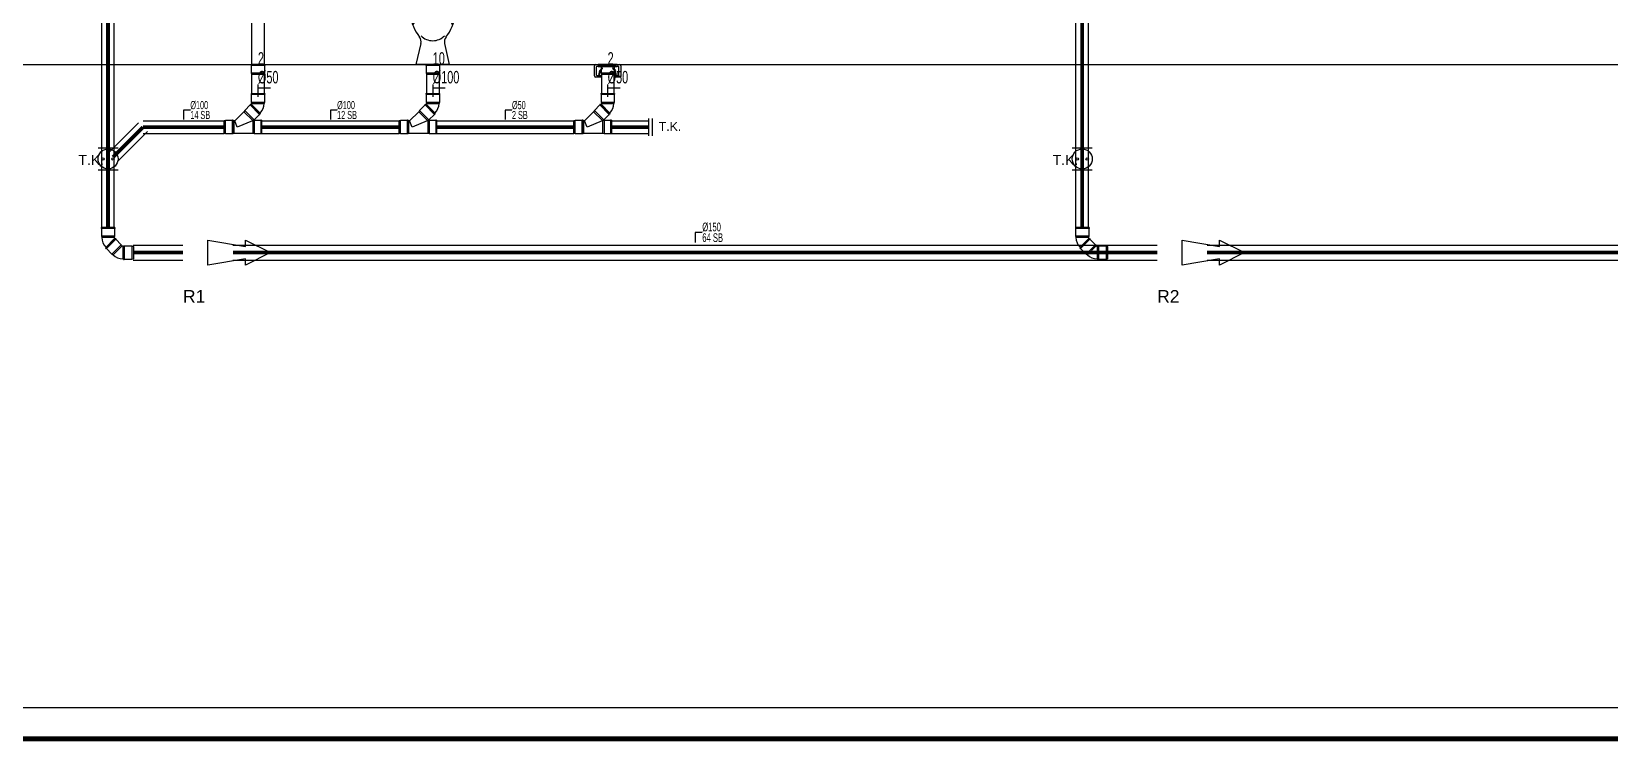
# Model space of a CAD drawing. Header units: centimetres. Extents: x -3952 to 22702, y 13298 to 16732.
# Drawn here: x 17619 to 18882, y 14628 to 15197 of the extents above; entities that cross this region are included whole.
import ezdxf
from ezdxf.enums import TextEntityAlignment as Align

# ---------------------------------------------------------------- set-up
doc = ezdxf.new("R2010")
doc.units = ezdxf.units.CM
for name, pattern in [('BASMA HATTI', [31, 25, -6]), ('PIS', [38, 30, -8]), ('SICAK', [4.6, 4, -0.15, 0.075, -0.15, 0.075, -0.15]), ('SOGUK', [4.375, 4, -0.15, 0.075, -0.15])]:
    doc.linetypes.add(name, pattern=pattern)
for name, color, linetype in [('MTY-PAFTA', 7, 'Continuous'), ('MTY-PIS-SU-BORUSU', 6, 'PIS'), ('MTY-PISSU-CAP', 211, 'Continuous'), ('MTY-PVC', 43, 'Continuous'), ('MTY-ROGAR', 5, 'Continuous'), ('MTY-SEMA', 8, 'Continuous'), ('MTY-SICAKSU-BORU', 1, 'BASMA HATTI'), ('MTY-SOGUKSU-BORU', 5, 'Continuous'), ('MTY-TEFRIS', 15, 'Continuous'), ('MTY-TEMIZSU-CAP', 101, 'Continuous'), ('MTY-VANA', 1, 'Continuous'), ('MTY-YUK-BIRIMI', 7, 'Continuous')]:
    doc.layers.add(name, color=color, linetype=linetype)
doc.layers.add('ROTAS-PAFTA-SINIRI', color=8, linetype='Continuous', plot=False)
doc.styles.add('CAP', font='wturkce.SHX', dxfattribs={"width": 0.65})
doc.styles.add('MTY_CAP', font='wturkce.SHX', dxfattribs={"width": 0.65, "height": 20})
doc.styles.add('MTYCAPLT', font='arial.ttf', dxfattribs={"width": 0.65, "height": 1})
doc.styles.add('ROTAS', font='arial.ttf')

# ---------------------------------------------------------------- blocks, each defined once
blk = doc.blocks.new('ROTAS_PAFTA')
blk.add_lwpolyline([(0, 0), (1, 0), (1, 1), (0, 1)], close=True)
blk = doc.blocks.new('LAVABO1 KOLON')
at = {"layer": 'MTY-PVC', "color": 43}
for p, q in [((-5.5, 63.4), (-5.5, 62.8)), ((-5, 63.4), (-5.5, 63.4)), ((5, 63.4), (-5, 63.4)), ((5.5, 63.4), (5, 63.4)), ((5.5, 63.4), (5.5, 62.8)), ((-5.3, 62.8), (-5.5, 62.8)), ((5.3, 62.8), (-5.3, 62.8)), ((-5.3, 62.8), (-5.3, 56.5)), ((5.3, 56.5), (-5.3, 56.5)), ((-5.3, 56.5), (-5, 55.4)), ((5, 55.4), (-5, 55.4)), ((-5, 55.4), (-5, 0)), ((5.3, 56.5), (5, 55.4)), ((5, 55.4), (5, 0)), ((5.5, 62.8), (5.3, 62.8)), ((5.3, 62.8), (5.3, 56.5))]:
    blk.add_line(p, q, dxfattribs=at)
at = {"layer": 'MTY-SICAKSU-BORU', "linetype": 'SICAK', "ltscale": 10}
for p, q in [((-15, 70), (-15, 135)), ((-13.1, 70), (-15.1, 70))]:
    blk.add_line(p, q, dxfattribs=at)
at = {"layer": 'MTY-SOGUKSU-BORU', "linetype": 'SOGUK', "ltscale": 10}
for p, q in [((0, 70), (0, 130)), ((11.8, 70), (0, 70))]:
    blk.add_line(p, q, dxfattribs=at)
at = {"layer": 'MTY-TEFRIS', "color": 2}
for p, q in [((-32.6, 188.2), (-32.6, 231.6)), ((-25.8, 231.6), (-32.6, 231.6)), ((-25.8, 234.1), (-22.5, 234.1)), ((-25.8, 234.1), (-25.8, 229.7)), ((-25.8, 232.4), (-22.5, 232.4)), ((-25.8, 229.7), (-22.5, 229.7)), ((-22.5, 234.1), (-22.5, 229.7)), ((22.4, 231.6), (-22.5, 231.6)), ((22.4, 234.1), (22.4, 229.7)), ((25.7, 234.1), (22.4, 234.1)), ((25.7, 232.4), (22.4, 232.4)), ((25.7, 229.7), (22.4, 229.7)), ((25.7, 234.1), (25.7, 229.7)), ((32.4, 231.6), (25.7, 231.6)), ((32.4, 188.2), (32.4, 231.6)), ((12.7, 197.9), (-9.1, 219.8)), ((12.3, 207.7), (3.7, 216.3)), ((-0.2, 199.3), (-10.4, 209.4)), ((-25.8, 190.1), (-22.5, 190.1)), ((-25.8, 190.1), (-25.8, 185.7)), ((-22.5, 190.1), (-22.5, 185.7)), ((25.7, 190.1), (22.4, 190.1)), ((22.4, 190.1), (22.4, 185.7)), ((25.7, 190.1), (25.7, 185.7)), ((-25.8, 188.2), (-32.6, 188.2)), ((-25.8, 187.4), (-22.5, 187.4)), ((-25.8, 185.7), (-22.5, 185.7)), ((22.4, 188.2), (-22.5, 188.2)), ((25.7, 187.4), (22.4, 187.4)), ((25.7, 185.7), (22.4, 185.7)), ((32.4, 188.2), (25.7, 188.2)), ((42.6, 172.3), (42.6, 176.3)), ((42.6, 172.3), (42.6, 157.3)), ((42.6, 171.7), (55.4, 171.7)), ((55.4, 172.3), (55.4, 176.3)), ((55.4, 172.3), (55.4, 157.3)), ((-32.6, 162.6), (32.4, 162.6)), ((-32.6, 162.6), (-32.6, 159.4)), ((-32.6, 159.4), (32.4, 159.4)), ((32.4, 162.6), (32.4, 159.4)), ((42.6, 160.5), (42.6, 157.3)), ((45, 157.3), (45, 159.2)), ((45.7, 159.9), (52.4, 159.9)), ((47, 152.7), (47, 151.7)), ((47.8, 150.9), (47, 151.7)), ((50.2, 150.9), (51, 151.7)), ((51, 152.7), (51, 151.7)), ((53, 157.3), (53, 159.2)), ((50.2, 150.9), (47.8, 150.9))]:
    blk.add_line(p, q, dxfattribs=at)
at = {"layer": 'MTY-TEFRIS', "color": 4}
for p, q in [((13.4, 124.1), (-1.2, 110.9)), ((15.9, 122.5), (2.1, 109.9)), ((13.3, 122.8), (13.4, 123.8)), ((13.3, 122.8), (15.5, 122.8)), ((13.7, 122.8), (13.7, 122.5)), ((17.2, 122.8), (13.7, 122.8)), ((13.7, 122.5), (17.2, 122.5)), ((14.5, 124.7), (15.5, 124.7)), ((16.5, 124.7), (15.5, 124.7)), ((17.7, 122.8), (15.5, 122.8)), ((17.2, 122.5), (17.2, 122.8)), ((17.7, 122.8), (17.6, 123.8)), ((-34.2, 106.7), (-34.2, 99.2)), ((34.1, 106.3), (-34.2, 106.3)), ((32.1, 108.5), (-32.3, 108.5)), ((-5, 112.8), (-5.2, 112.6)), ((-5.1, 111.1), (-3.4, 109.6)), ((-1.1, 110.9), (-3.5, 112.9)), ((-3.4, 106.7), (-3.4, 109.9)), ((3.2, 109.9), (-3.4, 109.9)), ((-3.4, 106.7), (3.2, 106.7)), ((-2.9, 106.7), (-2.9, 106.3)), ((-2.9, 106.3), (2.8, 106.3)), ((-2.2, 110), (-2.2, 109.9)), ((-2.1, 106.3), (-2.1, 106.1)), ((2, 106.1), (-2.1, 106.1)), ((-1.8, 106.1), (-1.8, 94.4)), ((-1.1, 110.9), (-0.1, 110.9)), ((-0.8, 106.1), (-0.8, 93.4)), ((0.9, 110.9), (-0.1, 110.9)), ((0.6, 106.1), (0.6, 93.4)), ((1.7, 106.1), (1.7, 94.4)), ((2, 106.3), (2, 106.1)), ((2.8, 106.3), (2.8, 106.7)), ((3.2, 106.7), (3.2, 109.9)), ((34.1, 106.7), (34.1, 99.2)), ((-34.2, 93.6), (-35, 97.9)), ((-33.9, 98.3), (-34.7, 98.3)), ((34.1, 99.2), (-34.2, 99.2)), ((-33.9, 99.2), (-33.9, 96.7)), ((-32.4, 99.2), (-32.4, 96.7)), ((-31.6, 98.3), (-32.4, 98.3)), ((-32.1, 93.6), (-31.3, 97.9)), ((-17.7, 71.9), (-17.7, 88.5)), ((-12.5, 94.4), (-12.5, 72.2)), ((-12.5, 94.4), (-1.8, 94.4)), ((-11.4, 93.4), (-11.4, 72.2)), ((-11.4, 93.4), (-0.8, 93.4)), ((11.3, 93.4), (0.6, 93.4)), ((12.4, 94.4), (1.7, 94.4)), ((11.3, 93.4), (11.3, 72.2)), ((12.4, 94.4), (12.4, 72.2)), ((17.7, 66.7), (17.7, 88.5)), ((32, 93.6), (31.2, 97.9)), ((31.5, 98.3), (32.3, 98.3)), ((32.3, 99.2), (32.3, 96.7)), ((33.8, 99.2), (33.8, 96.7)), ((33.8, 98.3), (34.6, 98.3)), ((34.1, 93.6), (34.8, 97.9)), ((-5, 84.9), (-5, 83.5)), ((4.9, 84.6), (-5, 84.6)), ((-5, 83.5), (-0.1, 83.5)), ((-3.8, 79.2), (-3.8, 82.5)), ((3.7, 81.3), (-3.8, 81.3)), ((3.7, 80.2), (-3.8, 80.2)), ((-3, 76.1), (-3, 77.4)), ((-3, 77.4), (3, 77.4)), ((3, 76.8), (-3, 76.8)), ((3, 76.1), (-3, 76.1)), ((-1.1, 83.5), (-1.1, 83.1)), ((-1.1, 78.6), (-1.1, 77.4)), ((-1.1, 76.1), (-1.1, 75.2)), ((4.9, 83.5), (-0.1, 83.5)), ((1, 83.5), (1, 83.1)), ((1, 78.6), (1, 77.4)), ((1, 76.1), (1, 75.2)), ((3, 77.4), (3, 76.1)), ((3.7, 79.2), (3.7, 82.5)), ((4.9, 84.9), (4.9, 83.5)), ((-12, 72.2), (-13.3, 72.2)), ((-13.3, 72.2), (-13.3, 71.8)), ((-13.3, 71.8), (-12, 71.8)), ((-12.5, 71.8), (-12.5, 70)), ((-12.5, 71.8), (-12.5, 70)), ((-12.5, 70), (-11.4, 70)), ((-12, 72.2), (-10.6, 72.2)), ((-10.6, 71.8), (-12, 71.8)), ((-11.4, 71.8), (-11.4, 70)), ((-11.4, 71.8), (-11.4, 70)), ((-10.6, 72.2), (-10.6, 71.8)), ((-4.3, 70.2), (-4.3, 70.8)), ((-4.3, 70.8), (4.1, 70.8)), ((4.1, 70.2), (-4.3, 70.2)), ((-3.8, 70.8), (-3.8, 73.9)), ((-3.8, 65.1), (-3.8, 70.2)), ((3.7, 70.8), (3.7, 73.9)), ((3.7, 65.1), (3.7, 70.2)), ((4.1, 70.8), (4.1, 70.2)), ((11.8, 72.2), (10.5, 72.2)), ((10.5, 72.2), (10.5, 71.8)), ((10.5, 71.8), (11.8, 71.8)), ((11.3, 71.8), (11.3, 70)), ((11.3, 71.8), (11.3, 70)), ((12.4, 70), (11.3, 70)), ((11.8, 72.2), (13.2, 72.2)), ((13.2, 71.8), (11.8, 71.8)), ((12.4, 71.8), (12.4, 70)), ((12.4, 71.8), (12.4, 70)), ((13.2, 72.2), (13.2, 71.8))]:
    blk.add_line(p, q, dxfattribs=at)
at = {"layer": 'MTY-TEFRIS', "color": 2}
for centre in [(-20.2, 155.8), (20, 155.8)]:
    blk.add_circle(centre, 0.437, dxfattribs=at)
at = {"layer": 'MTY-TEFRIS', "color": 4}
for centre, radius in [((-34.5, 97.8), 0.254), ((-33.2, 93.6), 1.03), ((-33.2, 93.6), 0.556), ((-31.8, 97.8), 0.254), ((31.7, 97.8), 0.254), ((33, 93.6), 1.03), ((33, 93.6), 0.556), ((34.4, 97.8), 0.254)]:
    blk.add_circle(centre, radius, dxfattribs=at)
at = {"layer": 'MTY-TEFRIS', "color": 2}
for centre, radius, start, end in [((43.9, 176.3), 1.28, 103.3424, 180), ((49, 150.7), 27.4, 78.6146, 101.3854), ((54.2, 176.3), 1.28, 0, 76.6576), ((43.9, 172.3), 1.28, 103.3424, 180), ((49, 146.7), 27.4, 78.6146, 101.3854), ((54.2, 172.3), 1.28, 0, 76.6576), ((-0.1, 225.2), 73.4, 243.732, 296.268), ((-20.3, 155.2), 1.53, 324.1885, 183.5443), ((20.2, 155.2), 1.53, 356.4557, 215.8115), ((45.7, 159.2), 0.64, 90, 180), ((52.4, 159.2), 0.64, 0, 90)]:
    blk.add_arc(centre, radius, start, end, dxfattribs=at)
at = {"layer": 'MTY-TEFRIS', "color": 4}
for centre, radius, start, end in [((14.5, 123.6), 1.08, 90, 174.0701), ((16.5, 123.6), 1.08, 5.9299, 90), ((-32.2, 106.5), 2.01, 88.0953, 174.201), ((-4.3, 111.9), 1.08, 139.5737, 229.5737), ((-4.2, 112.1), 1.08, 49.5737, 139.5737), ((-1.1, 109.8), 1.08, 90, 174.0701), ((0.9, 109.8), 1.08, 5.9299, 90), ((32.1, 106.5), 2.01, 5.799, 91.9047), ((-34.7, 98), 0.308, 97.4029, 189.7354), ((-33.2, 96.7), 0.735, 180, 0), ((-0.1, 127.1), 42.5, 220.978, 263.3453), ((-31.6, 98), 0.308, 350.2646, 82.5971), ((-0.1, 127.1), 42.5, 276.6547, 319.022), ((31.5, 98), 0.308, 97.4029, 189.7354), ((33, 96.7), 0.735, 180, 0), ((34.5, 98), 0.308, 350.2646, 82.5971), ((-0.1, 72.9), 10.3, 68.5327, 111.4673), ((-0.1, 88.8), 10.3, 248.5327, 291.4673), ((0.6, 73), 18.3, 183.6718, 339.6625), ((-12, 70), 1.09, 119.8858, 60.1142), ((-12, 70.1), 0.548, 189.0453, 350.9547), ((-0.1, 69.5), 5.8, 49.3706, 130.6294), ((-0.1, 69.5), 5.8, 229.3706, 310.6294), ((11.8, 70), 1.09, 119.8858, 60.1142), ((11.8, 70.1), 0.548, 189.0453, 350.9547)]:
    blk.add_arc(centre, radius, start, end, dxfattribs=at)
at = {"layer": 'MTY-TEFRIS', "color": 2}
blk.add_ellipse((49, 157.3), major_axis=(6.4, 0), ratio=0.75, start_param=3.141593, end_param=6.283185, dxfattribs=at)
blk.add_open_spline([(45, 157.3), (45, 156.9), (45.1, 156.4), (45.6, 155.6), (46, 155.2), (46.9, 154.6), (47.4, 154.3), (48.6, 154.1), (50.1, 154.1), (50.5, 154.3), (51, 154.5), (52, 155.1), (52.4, 155.5), (52.9, 156.3), (53, 156.7), (53, 157.2), (53, 157.2), (53, 157.3)], degree=3, knots=[0, 0, 0, 0, 0.442663, 0.442663, 0.885326, 0.885326, 1.327989, 1.327989, 1.770652, 1.770652, 2.213315, 2.213315, 2.655978, 2.655978, 3.098641, 3.098641, 3.141579, 3.141579, 3.141579, 3.141579], dxfattribs=at)
at = {"layer": 'MTY-TEMIZSU-CAP'}
for p, q in [((-15.1, 70), (-18.9, 70)), ((12.9, 70), (18.8, 70))]:
    blk.add_line(p, q, dxfattribs=at)
at = {"layer": 'MTY-PISSU-CAP', "lineweight": -3, "ltscale": 100, "style": 'CAP', "width": 0.65}
blk.add_attdef('PSCP', text='', height=10, dxfattribs=at).set_placement((0, -10), align=Align.MIDDLE_LEFT)
at = {"layer": 'MTY-TEMIZSU-CAP', "color": 101, "style": 'CAP', "width": 0.65}
blk.add_attdef('SCCP', text='', height=10, dxfattribs=at).set_placement((-18.9, 70), align=Align.MIDDLE_RIGHT)
blk.add_attdef('SOCP', text='', height=10, dxfattribs=at).set_placement((18.8, 70), align=Align.MIDDLE_LEFT)
at = {"layer": 'MTY-YUK-BIRIMI', "color": 101, "style": 'CAP', "width": 0.65}
blk.add_attdef('SC', text='', height=10, dxfattribs=at).set_placement((-18.9, 55), align=Align.MIDDLE_RIGHT)
blk.add_attdef('SO', text='', height=10, dxfattribs=at).set_placement((18.8, 55), align=Align.MIDDLE_LEFT)
at = {"layer": 'MTY-YUK-BIRIMI', "color": 211, "lineweight": -3, "ltscale": 100, "style": 'CAP', "width": 0.65}
blk.add_attdef('PS', text='', height=10, dxfattribs=at).set_placement((0, 5), align=Align.MIDDLE_LEFT)
blk = doc.blocks.new('PVC CATAL SAG')
at = {"layer": 'MTY-PISSU-CAP', "lineweight": -3, "ltscale": 100}
for p, q in [((0, -15.8), (0, -25.8)), ((10, -18.9), (0, -18.9))]:
    blk.add_line(p, q, dxfattribs=at)
at = {"layer": 'MTY-PVC', "color": 43}
for p, q in [((-5.5, 0), (-5.5, -0.6)), ((5.5, 0), (-5.5, 0)), ((-5.3, -0.6), (-5.5, -0.6)), ((5.3, -0.6), (-5.3, -0.6)), ((-5.3, -0.6), (-5.3, -6.9)), ((5.3, -6.9), (-5.3, -6.9)), ((-5.3, -6.9), (-5, -8)), ((5, -8), (-5, -8)), ((-5, -8), (-5, -22.9)), ((5.3, -6.9), (5, -8)), ((5, -8), (5, -22.9)), ((5.5, -0.6), (5.3, -0.6)), ((5.3, -0.6), (5.3, -6.9)), ((5.5, 0), (5.5, -0.6)), ((-5.5, -23), (-5.5, -23.6)), ((-5.5, -23), (-5, -23)), ((-5.5, -23.6), (-5.3, -23.6)), ((-5.3, -23.6), (5.3, -23.6)), ((-5.3, -23.6), (-5.3, -29.9)), ((-5, -23), (5, -23)), ((5, -23), (5.5, -23)), ((5.3, -23.6), (5.5, -23.6)), ((5.3, -23.6), (5.3, -29.9)), ((5.5, -23), (5.5, -23.6)), ((-11.2, -37.7), (-18.5, -45)), ((-10.6, -36.7), (-11.2, -37.7)), ((-11.2, -37.7), (-4.1, -44.7)), ((-6.2, -32.3), (-10.6, -36.7)), ((-10.6, -36.7), (-3.1, -44.2)), ((-5.9, -31.7), (-6.3, -32.1)), ((-5.9, -31.7), (-6.3, -32.1)), ((-6.3, -32.1), (-6.2, -32.3)), ((-6.3, -32.1), (-6.2, -32.3)), ((-6.2, -32.3), (1.3, -39.8)), ((-5.9, -31.7), (-5.6, -32)), ((-5.9, -31.7), (-5.6, -32)), ((-5.3, -31.7), (-5.6, -32)), ((-5.6, -32), (1.5, -39.1)), ((-5.3, -29.9), (5.3, -29.9)), ((-5.3, -29.9), (-5, -31)), ((-5.3, -31.7), (1.8, -38.8)), ((-5, -31), (5, -31)), ((5.3, -29.9), (5, -31)), ((-25.9, -44.7), (-27, -45)), ((-27, -55), (-27, -45)), ((-25.9, -55.3), (-25.9, -44.7)), ((-20.3, -44.7), (-25.9, -44.7)), ((-19.7, -44.5), (-20.3, -44.5)), ((-20.3, -44.7), (-20.3, -44.5)), ((-20.3, -55.3), (-20.3, -44.7)), ((-19.7, -45), (-19.7, -44.5)), ((-19.7, -55), (-19.7, -45)), ((-19.3, -45), (-19.7, -45)), ((-18.5, -45), (-19.3, -45)), ((-19.3, -45), (-19.3, -55)), ((-19.3, -45), (-19.3, -55)), ((-19.3, -55), (-19.3, -45)), ((-19.3, -45), (-19.3, -55)), ((-16.5, -50), (-18.5, -45)), ((-4.4, -45), (-16.5, -50)), ((-4.1, -44.7), (-4.4, -45)), ((-4, -45), (-4.4, -45)), ((-3.1, -44.2), (-4.1, -44.7)), ((-2.9, -44.7), (-4, -45)), ((-4, -45), (-4, -55)), ((1.3, -39.8), (-3.1, -44.2)), ((2.4, -44.7), (-2.9, -44.7)), ((-2.9, -44.7), (-2.9, -55.3)), ((1.3, -39.8), (1.5, -39.9)), ((1.3, -39.8), (1.5, -39.9)), ((1.8, -38.8), (1.5, -39.1)), ((1.5, -39.1), (1.9, -39.5)), ((1.5, -39.1), (1.9, -39.5)), ((1.9, -39.5), (1.5, -39.9)), ((1.9, -39.5), (1.5, -39.9)), ((3, -44.5), (2.4, -44.5)), ((2.4, -44.5), (2.4, -44.7)), ((2.4, -44.7), (2.4, -55.3)), ((3, -44.5), (3, -45)), ((3, -45), (3, -55)), ((-25.9, -55.3), (-27, -55)), ((-20.3, -55.3), (-25.9, -55.3)), ((-20.3, -55.5), (-20.3, -55.3)), ((-19.7, -55.5), (-20.3, -55.5)), ((-19.7, -55.5), (-19.7, -55)), ((-19.3, -55), (-19.7, -55)), ((-4, -55), (-19.3, -55)), ((-2.9, -55.3), (-4, -55)), ((2.4, -55.3), (-2.9, -55.3)), ((2.4, -55.3), (2.4, -55.5)), ((3, -55.5), (2.4, -55.5)), ((3, -55), (3, -55.5))]:
    blk.add_line(p, q, dxfattribs=at)
for radius in [1, 11]:
    blk.add_arc((-6, -31), radius, 315, 0, dxfattribs=at)
blk = doc.blocks.new('KLOZET1 KOLON')
at = {"layer": 'MTY-SOGUKSU-BORU', "linetype": 'SOGUK', "ltscale": 10}
for p, q in [((0, 130), (0, 70)), ((-30.7, 75), (-30.7, 65)), ((0, 70), (-30.7, 70))]:
    blk.add_line(p, q, dxfattribs=at)
at = {"layer": 'MTY-TEFRIS', "color": 2}
for p, q in [((20.3, 105.4), (-18.6, 105.4)), ((-18.6, 105.4), (-18.6, 61.1)), ((15.7, 101.5), (-13.9, 101.5)), ((-13.9, 101.5), (-13.9, 78.2)), ((15.7, 78.2), (15.7, 101.5)), ((20.3, 61.1), (20.3, 105.4)), ((-49.8, 84.5), (-49.8, 97.9)), ((-49.8, 97.9), (-36.4, 97.9)), ((-48.8, 86.3), (-48.8, 96.1)), ((-48.1, 91.9), (-48.8, 91.9)), ((-48.8, 91.9), (-48.8, 90.5)), ((-48.8, 90.5), (-48.1, 90.5)), ((-48.1, 93.7), (-48.1, 88.7)), ((-48.1, 93.7), (-38, 93.7)), ((-48.1, 90.5), (-48.1, 91.9)), ((-38, 91.2), (-48.1, 91.2)), ((-48.1, 88.7), (-38, 88.7)), ((-48, 96.9), (-38.2, 96.9)), ((-47.3, 78.6), (-47.3, 88.7)), ((-38.9, 78.6), (-38.9, 88.7)), ((-38.9, 78.6), (-38.9, 88.7)), ((-38, 93.7), (-38, 88.7)), ((-38, 91.9), (-37.4, 91.9)), ((-38, 90.5), (-38, 91.9)), ((-37.4, 90.5), (-38, 90.5)), ((-37.4, 96.1), (-37.4, 86.3)), ((-37.4, 91.9), (-37.4, 90.5)), ((-36.4, 97.9), (-36.4, 84.5)), ((14.2, 100.1), (-12.5, 100.1)), ((-12.5, 100.1), (-12.5, 79.6)), ((6.2, 98.3), (-4.5, 98.3)), ((-4.5, 98.3), (-4.5, 91)), ((-4.5, 91), (6.2, 91)), ((3.5, 97), (-1.3, 97)), ((-1.3, 97), (-1.3, 94.3)), ((-1.3, 94.3), (3.5, 94.3)), ((3.5, 94.3), (3.5, 97)), ((6.2, 91), (6.2, 98.3)), ((14.2, 79.6), (14.2, 100.1)), ((-47.3, 84.5), (-49.8, 84.5)), ((-47.3, 85.5), (-48, 85.5)), ((-45.3, 79.8), (-47.3, 78.6)), ((-45.3, 79.8), (-44.6, 78.4)), ((-43.8, 79.6), (-44.6, 78.4)), ((-43.8, 79.6), (-43.1, 78.8)), ((-42.2, 79.6), (-43.1, 78.8)), ((-42.2, 79.6), (-41.4, 78.5)), ((-40.6, 79.8), (-41.4, 78.5)), ((-40.6, 79.8), (-38.9, 78.6)), ((-38.2, 85.5), (-38.9, 85.5)), ((-36.4, 84.5), (-38.9, 84.5)), ((-13.9, 78.2), (15.7, 78.2)), ((-12.5, 79.6), (14.2, 79.6)), ((-18.6, 61.1), (20.3, 61.1)), ((-3.1, 61.1), (-3.1, 41.5)), ((2.9, 61.1), (2.9, 41.5)), ((17.9, 40), (-17.9, 40)), ((-14.2, 41.5), (-15.4, 40)), ((14.4, 41.5), (-14.2, 41.5)), ((14.4, 41.5), (15.6, 40)), ((10.9, 35), (-10.9, 35)), ((-13.2, 0), (-9.4, 17)), ((9.4, 17), (13.2, 0)), ((13.2, 0), (-13.2, 0)), ((-13.2, 0), (13.2, 0))]:
    blk.add_line(p, q, dxfattribs=at)
at = {"layer": 'MTY-TEFRIS', "color": 4}
for centre, radius in [((-30.7, 75), 1.54), ((-30.7, 75), 1.1), ((-30.7, 65), 1.54), ((-30.7, 65), 1.1)]:
    blk.add_circle(centre, radius, dxfattribs=at)
at = {"layer": 'MTY-TEFRIS', "color": 2}
for centre, radius, start, end in [((-48, 96.1), 0.84, 90, 180), ((-38.2, 96.1), 0.84, 0, 90), ((-48, 86.3), 0.84, 180, 270), ((-38.2, 86.3), 0.84, 270, 360), ((15.3, 43.1), 33.3, 185.3406, 219.0433), ((-15.3, 43.1), 33.3, 320.9567, 354.6594), ((-10.9, 29), 6, 90, 150.5477), ((10.9, 29), 6, 29.4523, 90), ((-15.3, 18.3), 6, 347.3196, 39.0433), ((0, 32.2), 13, 223.6717, 316.3283), ((15.3, 18.3), 6, 140.9567, 192.6804)]:
    blk.add_arc(centre, radius, start, end, dxfattribs=at)
at = {"layer": 'MTY-TEFRIS', "color": 4}
for centre, radius, start, end in [((-30.7, 75), 2.22, 144.4246, 215.3031), ((-32.5, 76.7), 0.321, 49.1354, 220.588), ((-34.6, 75), 2.44, 9.6915, 38.6707), ((-30.7, 78.9), 2.44, 231.0527, 260.0319), ((-30.7, 75), 2.22, 101.1879, 125.2988), ((-30.7, 75), 2.22, 54.4203, 101.1879), ((-30.7, 78.9), 2.44, 279.6872, 308.8102), ((-26.9, 75), 2.44, 140.9132, 170.0362), ((-29, 76.7), 0.321, 319.1354, 130.588), ((-30.7, 75), 2.22, 341.6236, 35.3031), ((-30.7, 65), 2.22, 144.3428, 215.2212), ((-32.5, 73.3), 0.321, 139.1354, 310.588), ((-32.5, 66.7), 0.321, 49.0535, 220.5062), ((-32.5, 63.3), 0.321, 139.0535, 310.5062), ((-34.6, 75), 2.44, 320.9132, 350.0362), ((-34.6, 65), 2.44, 9.6096, 38.5889), ((-34.6, 65), 2.44, 320.8313, 349.9544), ((-30.8, 71.1), 2.44, 99.6872, 128.8102), ((-30.7, 68.9), 2.44, 230.9708, 259.9501), ((-30.8, 61.1), 2.44, 99.6053, 128.7284), ((-30.7, 75), 2.22, 234.4203, 305.2988), ((-30.7, 65), 2.22, 101.1061, 125.2169), ((-30.7, 65), 2.22, 234.3385, 305.2169), ((-30.7, 65), 2.22, 54.3385, 101.1061), ((-30.8, 71.1), 2.44, 51.0527, 80.0319), ((-30.7, 68.9), 2.44, 279.6053, 308.7284), ((-30.8, 61.1), 2.44, 50.9708, 79.9501), ((-26.9, 75), 2.44, 189.6915, 218.6707), ((-26.9, 65), 2.44, 140.8313, 169.9544), ((-26.9, 65), 2.44, 189.6096, 218.5889), ((-29, 73.3), 0.321, 229.1354, 40.588), ((-29, 66.7), 0.321, 319.0535, 130.5062), ((-29, 63.3), 0.321, 229.0535, 40.5062), ((-30.7, 75), 2.22, 324.4246, 341.6236), ((-30.7, 65), 2.22, 341.5417, 35.2212), ((-30.7, 65), 2.22, 324.3428, 341.5417)]:
    blk.add_arc(centre, radius, start, end, dxfattribs=at)
at = {"layer": 'MTY-TEMIZSU-CAP', "lineweight": -3, "ltscale": 100}
blk.add_line((-30.7, 70), (-33.9, 70), dxfattribs=at)
at = {"layer": 'MTY-PISSU-CAP', "lineweight": -3, "ltscale": 100, "style": 'CAP', "width": 0.65}
blk.add_attdef('PSCP', text='', height=10, dxfattribs=at).set_placement((0, -10), align=Align.MIDDLE_LEFT)
at = {"layer": 'MTY-TEMIZSU-CAP', "color": 101, "style": 'CAP', "width": 0.65}
blk.add_attdef('SOCP', text='', height=10, dxfattribs=at).set_placement((-33.9, 70), align=Align.MIDDLE_RIGHT)
at = {"layer": 'MTY-YUK-BIRIMI', "color": 101, "style": 'CAP', "width": 0.65}
blk.add_attdef('SO', text='', height=10, dxfattribs=at).set_placement((-33.9, 58.3), align=Align.MIDDLE_RIGHT)
at = {"layer": 'MTY-YUK-BIRIMI', "color": 211, "lineweight": -3, "ltscale": 100, "style": 'CAP', "width": 0.65}
blk.add_attdef('PS', text='', height=10, dxfattribs=at).set_placement((0, 5), align=Align.MIDDLE_LEFT)
blk = doc.blocks.new('YER SUZGECI DN501 KOLON')
at = {"layer": 'MTY-TEFRIS', "color": 2}
for p, q in [((-9.5, 0), (-7.7, 0)), ((-7.7, 0), (-7.7, -1.4)), ((7.7, 0), (-7.7, 0)), ((-7.7, 0), (-7.7, -1.4)), ((-4.9, 0), (-6.3, 0)), ((-6.3, 0), (-6.3, -1.4)), ((-4.9, -1.1), (-6, 0)), ((-4.9, -0.4), (-5.3, 0)), ((-4.9, -0.1), (-5, 0)), ((-4.9, -1.4), (-4.9, 0)), ((-2.1, 0), (-3.5, 0)), ((-3.5, 0), (-3.5, -1.4)), ((-2.1, -1.1), (-3.2, 0)), ((-2.1, -0.4), (-2.5, 0)), ((-2.1, -0.1), (-2.2, 0)), ((-2.1, -1.4), (-2.1, 0)), ((0.7, -1.4), (-0.7, 0)), ((0.7, 0), (-0.7, 0)), ((-0.7, 0), (-0.7, -1.4)), ((0.7, -1.1), (-0.4, 0)), ((0.7, -0.6), (0.1, 0)), ((0.7, -0.4), (0.3, 0)), ((0.7, -0.1), (0.6, 0)), ((0.7, -1.4), (0.7, 0)), ((3.5, -1.4), (2.1, 0)), ((3.5, 0), (2.1, 0)), ((2.1, 0), (2.1, -1.4)), ((3.5, -1.1), (2.4, 0)), ((3.5, -0.6), (2.9, 0)), ((3.5, -0.4), (3.1, 0)), ((3.5, -0.1), (3.4, 0)), ((3.5, -1.4), (3.5, 0)), ((6.3, -1.4), (4.9, 0)), ((6.3, 0), (4.9, 0)), ((4.9, 0), (4.9, -1.4)), ((6.3, -1.1), (5.2, 0)), ((6.3, -0.6), (5.7, 0)), ((6.3, -0.4), (5.9, 0)), ((6.3, -0.1), (6.2, 0)), ((6.3, -1.4), (6.3, 0)), ((7.7, -1.4), (7.7, 0)), ((7.7, 0), (9.5, 0)), ((7.7, -1.4), (7.7, 0)), ((-10.5, -9), (-10.5, -1)), ((-5.3, -10), (-9.5, -10)), ((-9.1, -1.9), (-9.1, -8.1)), ((-7.7, -1.4), (-8.6, -1.4)), ((-8.6, -8.6), (-5.3, -8.6)), ((-7.7, -1.4), (7.7, -1.4)), ((-7.1, -8.6), (-6.3, -4.8)), ((-6.9, -8.6), (-7.1, -8.5)), ((-7, -8.3), (-6.5, -8.3)), ((-6.8, -8.6), (-7, -8.3)), ((-6.6, -8.6), (-6.8, -8.3)), ((-6.5, -8.5), (-6.7, -8.3)), ((-6.6, -8.6), (-5.8, -5)), ((-6.2, -6.3), (-6.6, -6)), ((-6.4, -6.3), (-6.6, -6.1)), ((-6.6, -6.3), (-6.1, -6.3)), ((-6.6, -6.3), (-6.6, -6.3)), ((-6, -6), (-6.5, -5.5)), ((-6.1, -6.1), (-6.5, -5.7)), ((-6.1, -6.3), (-6.5, -5.8)), ((-5.9, -5.5), (-6.4, -5.1)), ((-6, -5.7), (-6.4, -5.2)), ((-6, -5.8), (-6.4, -5.4)), ((-4.9, -1.4), (-6.3, 0)), ((-5.1, -1.4), (-6.3, -0.2)), ((-5.4, -1.4), (-6.3, -0.5)), ((-5.6, -1.4), (-6.3, -0.7)), ((-5.9, -1.4), (-6.3, -1)), ((-6.1, -1.4), (-6.3, -1.2)), ((-6.3, -1.4), (-4.9, -1.4)), ((-6.3, -4.8), (-4.3, -2.7)), ((-5.9, -5.2), (-6.3, -4.8)), ((-5.9, -5.4), (-6.3, -4.9)), ((-5.8, -5), (-6.2, -4.6)), ((-5.9, -5.1), (-6.2, -4.7)), ((-5.7, -4.9), (-6.1, -4.5)), ((-5.6, -4.8), (-6, -4.4)), ((-5.5, -4.7), (-5.9, -4.3)), ((-4.9, -0.9), (-5.8, 0)), ((-5.8, -5), (-4, -3.2)), ((-5.4, -4.6), (-5.8, -4.3)), ((-5.4, -4.5), (-5.7, -4.2)), ((-5.3, -4.4), (-5.6, -4.1)), ((-4.9, -0.6), (-5.5, 0)), ((-5.2, -4.3), (-5.5, -4)), ((-5, -4.2), (-5.4, -3.8)), ((-5.1, -4.3), (-5.4, -3.9)), ((-4.9, -4.1), (-5.3, -3.7)), ((-4.8, -4), (-5.2, -3.6)), ((-4.7, -3.9), (-5.1, -3.5)), ((-4.7, -3.8), (-5, -3.5)), ((-4.6, -3.7), (-4.9, -3.4)), ((-4.5, -3.6), (-4.8, -3.3)), ((-4.3, -3.5), (-4.7, -3.1)), ((-4.4, -3.5), (-4.7, -3.2)), ((-4.2, -3.4), (-4.6, -3)), ((-4.1, -3.3), (-4.5, -2.9)), ((-4, -3.2), (-4.4, -2.8)), ((-4, -3), (-4.3, -2.7)), ((-4, -2.7), (-4.3, -2.7)), ((-4, -2.8), (-4.2, -2.7)), ((-2.1, -1.4), (-3.5, 0)), ((-2.3, -1.4), (-3.5, -0.2)), ((-2.6, -1.4), (-3.5, -0.5)), ((-2.8, -1.4), (-3.5, -0.7)), ((-3.1, -1.4), (-3.5, -1)), ((-3.3, -1.4), (-3.5, -1.2)), ((-3.5, -1.4), (-2.1, -1.4)), ((-2.1, -0.9), (-3, 0)), ((-2.1, -0.6), (-2.7, 0)), ((0.5, -1.4), (-0.7, -0.2)), ((0.2, -1.4), (-0.7, -0.5)), ((0, -1.4), (-0.7, -0.7)), ((-0.3, -1.4), (-0.7, -1)), ((-0.5, -1.4), (-0.7, -1.2)), ((-0.7, -1.4), (0.7, -1.4)), ((0.7, -0.9), (-0.2, 0)), ((3.3, -1.4), (2.1, -0.2)), ((3, -1.4), (2.1, -0.5)), ((2.8, -1.4), (2.1, -0.7)), ((2.5, -1.4), (2.1, -1)), ((2.3, -1.4), (2.1, -1.2)), ((2.1, -1.4), (3.5, -1.4)), ((3.5, -0.9), (2.6, 0)), ((4.3, -2.7), (4, -2.7)), ((4, -3.2), (4, -3.2)), ((5.8, -5), (4, -3.2)), ((6.3, -4.9), (4.1, -2.7)), ((6.3, -4.8), (4.3, -2.7)), ((6.1, -1.4), (4.9, -0.2)), ((5.8, -1.4), (4.9, -0.5)), ((5.6, -1.4), (4.9, -0.7)), ((5.3, -1.4), (4.9, -1)), ((5.1, -1.4), (4.9, -1.2)), ((4.9, -1.4), (6.3, -1.4)), ((6.4, -5.1), (5.3, -4)), ((6.4, -5.3), (5.3, -4.2)), ((6.5, -5.6), (5.3, -4.4)), ((5.3, -8.6), (8.6, -8.6)), ((10, -10), (5.3, -10)), ((6.3, -0.9), (5.4, 0)), ((6.6, -8.6), (5.8, -5)), ((6.5, -5.8), (5.9, -5.1)), ((6.6, -6), (5.9, -5.4)), ((6.6, -6.2), (6, -5.6)), ((6.5, -6.3), (6, -5.8)), ((6.3, -6.3), (6.1, -6)), ((6.6, -6.3), (6.1, -6.3)), ((6.1, -6.3), (6.1, -6.3)), ((7.1, -8.6), (6.3, -4.8)), ((7, -8.3), (6.5, -8.3)), ((6.7, -8.6), (6.5, -8.5)), ((6.9, -8.6), (6.6, -8.3)), ((7, -8.6), (6.8, -8.3)), ((7.1, -8.4), (7, -8.3)), ((8.6, -1.4), (7.7, -1.4)), ((9.1, -8.1), (9.1, -1.9)), ((10.5, -1), (10.5, -9.5))]:
    blk.add_line(p, q, dxfattribs=at)
for centre, radius, start, end in [((-9.5, -1), 1, 90, 180), ((-9.5, -9), 1, 180, 270), ((-8.6, -1.9), 0.5, 90, 180), ((-8.6, -8.1), 0.5, 180, 270), ((8.6, -1.9), 0.5, 0, 90), ((8.6, -8.1), 0.5, 270, 0), ((9.5, -1), 1, 0, 90), ((10, -9.5), 0.5, 270, 0)]:
    blk.add_arc(centre, radius, start, end, dxfattribs=at)
at = {"layer": 'MTY-PISSU-CAP', "lineweight": -3, "ltscale": 100, "style": 'CAP', "width": 0.65}
blk.add_attdef('PSCP', text='', height=10, dxfattribs=at).set_placement((0, -10), align=Align.MIDDLE_LEFT)
at = {"layer": 'MTY-YUK-BIRIMI', "color": 211, "lineweight": -3, "ltscale": 100, "style": 'CAP', "width": 0.65}
blk.add_attdef('PS', text='', height=10, dxfattribs=at).set_placement((0, 5), align=Align.MIDDLE_LEFT)
blk = doc.blocks.new('MTY-PIS SU CAP SB')
at = {"layer": 'MTY-PISSU-CAP'}
for p, q in [((0.83, 1.17), (0, 1.17)), ((0, 1.17), (0, 0))]:
    blk.add_line(p, q, dxfattribs=at)
at = {"layer": 'MTY-PISSU-CAP', "style": 'MTY_CAP', "width": 0.65}
blk.add_attdef('PSCP_001', (0.83, 1.29), '', height=1, dxfattribs=at)
at = {"layer": 'MTY-YUK-BIRIMI', "color": 211, "style": 'MTY_CAP', "width": 0.65}
blk.add_attdef('PS_001', (0.83, 0.07), '', height=1, dxfattribs=at)
blk = doc.blocks.new('MTY-TEMIZLEME KAPAGI KOLON')
at = {"layer": 'MTY-VANA', "color": 1, "ltscale": 75}
for p, q in [((-10, 11), (10, 11)), ((-10, -11), (10, -11))]:
    blk.add_line(p, q, dxfattribs=at)
for centre, radius in [((0, 0), 10), ((-5, 0), 1.25), ((5, 0), 1.25)]:
    blk.add_circle(centre, radius, dxfattribs=at)
at = {"layer": 'MTY-VANA', "color": 1, "ltscale": 75, "style": 'MTYCAPLT'}
blk.add_attdef('TK', (-29.6, -6), '', height=10, dxfattribs=at)
blk = doc.blocks.new('PVC DIRSEK')
at = {"layer": 'MTY-PVC', "color": 43}
for p, q in [((-5.5, 0), (-5.5, -0.6)), ((5.5, 0), (-5.5, 0)), ((5.5, -0.6), (-5.5, -0.6)), ((-5.3, -0.6), (-5.3, -6.9)), ((5.3, -6.9), (-5.3, -6.9)), ((-5.3, -6.9), (-5, -8)), ((5, -8), (-5, -8)), ((5.3, -8.7), (-1.8, -15.8)), ((5.6, -9), (-1.6, -16.1)), ((6.3, -9.1), (-1.3, -16.7)), ((6.2, -9.2), (-1.3, -16.7)), ((5.3, -6.9), (5, -8)), ((5.3, -0.6), (5.3, -6.9)), ((5.3, -8.7), (5.6, -9)), ((5.5, 0), (5.5, -0.6)), ((5.9, -8.7), (5.5, -9)), ((5.9, -8.7), (5.6, -9)), ((5.9, -8.7), (6.3, -9.1)), ((5.9, -8.7), (6.3, -9.1)), ((6.3, -9.1), (6.2, -9.2)), ((6.2, -9.2), (10.6, -13.7)), ((-1.5, -16.1), (-1.9, -16.5)), ((-1.6, -16.1), (-1.9, -16.5)), ((-1.9, -16.5), (-1.5, -16.9)), ((-1.9, -16.5), (-1.5, -16.9)), ((-1.8, -15.8), (-1.5, -16.1)), ((-1.3, -16.7), (-1.5, -16.9)), ((-1.3, -16.7), (-1.5, -16.9)), ((-1.3, -16.7), (3.1, -21.2)), ((10.6, -13.7), (3.1, -21.2)), ((3.1, -21.2), (4.1, -21.7)), ((11.2, -14.7), (4.1, -21.7)), ((10.6, -13.7), (11.2, -14.7)), ((11.9, -15), (11.9, -25)), ((11.9, -15), (12.3, -15)), ((11.9, -25), (12.3, -25)), ((12.3, -14.5), (12.3, -15)), ((12.3, -14.5), (12.9, -14.5)), ((12.3, -15), (12.3, -25)), ((12.3, -25), (12.3, -25.5)), ((12.9, -14.5), (12.9, -14.7)), ((12.9, -14.7), (12.9, -25.3)), ((12.9, -14.7), (19.1, -14.7)), ((19.1, -14.7), (20.3, -15.1)), ((19.1, -14.7), (19.1, -25.3)), ((19.1, -25.3), (20.3, -25)), ((20.3, -15.1), (20.3, -25)), ((12.3, -25.5), (12.9, -25.5)), ((12.9, -25.3), (19.1, -25.3)), ((12.9, -25.3), (12.9, -25.5))]:
    blk.add_line(p, q, dxfattribs=at)
for centre, radius, start, end in [((6, -8), 11, 180, 225), ((6, -8), 1, 180, 225), ((11.9, -14), 11, 225, 270), ((11.9, -14), 1, 225, 270)]:
    blk.add_arc(centre, radius, start, end, dxfattribs=at)
blk = doc.blocks.new('PVC ROGAR')
at = {"layer": 'MTY-ROGAR', "color": 2, "lineweight": -3, "ltscale": 0.5}
for p, q in [((0, -10), (0, 10)), ((0, 10), (30, 5)), ((30, 5), (30, 10)), ((30, 10), (50, 0)), ((30, -5), (0, -10)), ((50, 0), (30, -10)), ((30, -10), (30, -5))]:
    blk.add_line(p, q, dxfattribs=at)
at = {"layer": 'MTY-ROGAR', "lineweight": -3, "style": 'MTYCAPLT'}
blk.add_attdef('R', text='', height=20, dxfattribs=at).set_placement((55, 0), align=Align.MIDDLE_LEFT)

msp = doc.modelspace()

# ---------------------------------------------------------------- linework, layer by layer
at = {"layer": 'MTY-PAFTA'}
for points, const_width in [([(17000, 14630), (20750, 14630), (20750, 16730), (17000, 16730)], 4), ([(17025, 14655), (20725, 14655), (20725, 16705), (17025, 16705)], 1)]:
    msp.add_lwpolyline(points, close=True, dxfattribs=dict(at, const_width=const_width))
at = {"layer": 'MTY-PIS-SU-BORUSU', "const_width": 3}
for points in [[(17680, 15039.5), (17680, 16270)], [(18460, 15039.5), (18460, 16270)], [(17708, 15120), (17684, 15096)], [(17708, 15120), (17773, 15120)], [(17803, 15120), (17913, 15120)], [(17943, 15120), (18053, 15120)], [(18083, 15120), (18113, 15120)], [(17700, 15019.5), (17740, 15019.5)], [(17780, 15019.5), (18520, 15019.5)], [(18560, 15019.5), (19250, 15019.5)]]:
    msp.add_lwpolyline(points, dxfattribs=at)
at = {"layer": 'MTY-PVC'}
for p, q in [((17675, 15039.5), (17675, 16270)), ((17685, 15039.5), (17685, 16270)), ((18455, 15039.5), (18455, 16270)), ((18465, 15039.5), (18465, 16270)), ((17704.5, 15123.5), (17680.5, 15099.5)), ((17708, 15125), (17773, 15125)), ((17803, 15125), (17913, 15125)), ((17943, 15125), (18053, 15125)), ((18083, 15125), (18113, 15125)), ((18113, 15113), (18113, 15127)), ((18116, 15113), (18116, 15127)), ((17711.5, 15116.5), (17687.5, 15092.5)), ((17708, 15115), (17773, 15115)), ((17803, 15115), (17913, 15115)), ((17943, 15115), (18053, 15115)), ((18083, 15115), (18113, 15115)), ((17700, 15025.5), (17740, 15025.5)), ((17780, 15025.5), (18520, 15025.5)), ((18560, 15025.5), (19250, 15025.5)), ((17700, 15013.5), (17740, 15013.5)), ((17780, 15013.5), (18520, 15013.5)), ((18560, 15013.5), (19250, 15013.5))]:
    msp.add_line(p, q, dxfattribs=at)
at = {"layer": 'MTY-SEMA'}
msp.add_lwpolyline([(17040, 15170), (20590, 15170)], dxfattribs=at)

# ---------------------------------------------------------------- block references
at = {"layer": 'MTY-TEFRIS'}
for name, p, values in [('LAVABO1 KOLON', (17800, 15170), {'SO': '0.5', 'SOCP': 'Ø20', 'SC': '0.5', 'SCCP': 'Ø20', 'PSCP': 'Ø50', 'PS': '2'}), ('KLOZET1 KOLON', (17940, 15170), {'SO': '0.5', 'SOCP': 'Ø20', 'PSCP': 'Ø100', 'PS': '10'}), ('YER SUZGECI DN501 KOLON', (18080, 15170), {'PSCP': 'Ø50', 'PS': '2'})]:
    msp.add_blockref(name, p, dxfattribs=at).add_auto_attribs(values)
for name, p in [('PVC CATAL SAG', (17800, 15170)), ('PVC CATAL SAG', (17940, 15170)), ('PVC CATAL SAG', (18080, 15170)), ('PVC DIRSEK', (17680, 15039.5)), ('PVC DIRSEK', (18460, 15039.5)), ('PVC ROGAR', (17760, 15019.5)), ('PVC ROGAR', (18540, 15019.5))]:
    msp.add_blockref(name, p, dxfattribs=at)
for name, p, xscale, yscale, values in [('MTY-PIS SU CAP SB', (17740.5, 15126), 6.5, 6.5, {'PSCP_001': 'Ø100', 'PS_001': '14 SB'}), ('MTY-PIS SU CAP SB', (17858, 15126), 6.5, 6.5, {'PSCP_001': 'Ø100', 'PS_001': '12 SB'}), ('MTY-PIS SU CAP SB', (17998, 15126), 6.5, 6.5, {'PSCP_001': 'Ø50', 'PS_001': '2 SB'}), ('MTY-TEMIZLEME KAPAGI KOLON', (17680, 15094.5), 0.8, 0.8, {'TK': 'T.K.'}), ('MTY-TEMIZLEME KAPAGI KOLON', (18460, 15094.5), 0.8, 0.8, {'TK': 'T.K.'}), ('MTY-PIS SU CAP SB', (18150, 15027.5), 7, 7, {'PSCP_001': 'Ø150', 'PS_001': '64 SB'})]:
    msp.add_blockref(name, p, dxfattribs=dict(at, xscale=xscale, yscale=yscale)).add_auto_attribs(values)
at = {"layer": 'ROTAS-PAFTA-SINIRI', "xscale": 3750, "yscale": 2100}
msp.add_blockref('ROTAS_PAFTA', (17000, 14630), dxfattribs=at)

# ---------------------------------------------------------------- texts
at = {"layer": 'MTY-PISSU-CAP', "style": 'ROTAS'}
msp.add_text('T.K.', height=7, dxfattribs=at).set_placement((18121, 15117))
at = {"layer": 'MTY-ROGAR', "style": 'ROTAS'}
for s, p in [('R1', (17740, 14979.5)), ('R2', (18520, 14979.5))]:
    msp.add_text(s, height=10, dxfattribs=at).set_placement(p)

doc.saveas('drawing.dxf')
